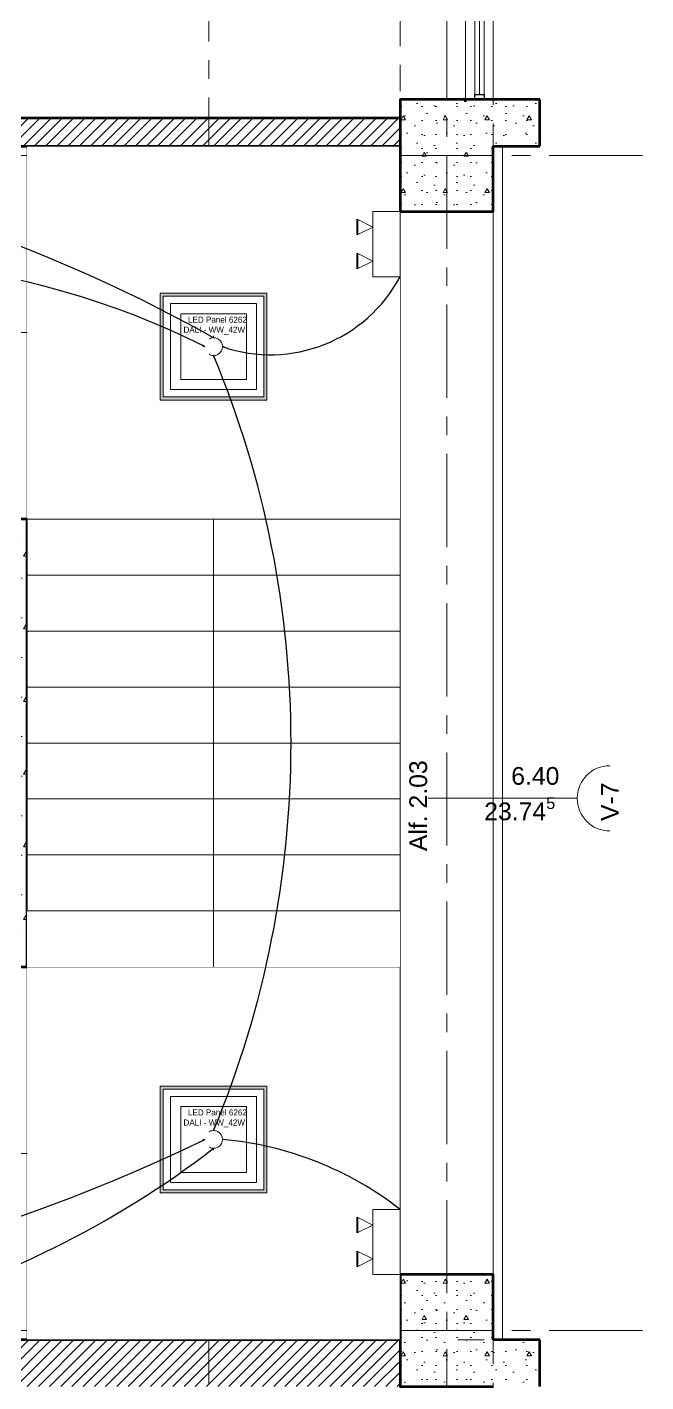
# Model space of a CAD drawing. Header units: inches. Extents: x -38 to 5698, y -33 to 92.
# Drawn here: x 326.57 to 329.89, y 20.13 to 27.39 of the extents above; entities that cross this region are included whole.
import ezdxf
from ezdxf.lldxf.tags import DXFTag

# ---------------------------------------------------------------- set-up
doc = ezdxf.new("R2010")
doc.units = ezdxf.units.IN
doc.header["$MEASUREMENT"] = 0
doc.set_wipeout_variables(frame=1)
for name, pattern in [('ACAD_ISO04W100', [30, 24, -3, 0, -3]), ('DASHED', [0.75, 0.5, -0.25]), ('Hidden Line', [0.195611, 0.141111, -0.0545]), ('Línea Oculta', [0.195611, 0.141111, -0.0545]), ('Punto & Raya', [0.65, 0.5, -0.075, 0, -0.075]), ('Raya Pequeña', [0.141111, 0.070556, -0.070556]), ('Wipeout_Contour', [1, 0, -1])]:
    doc.linetypes.add(name, pattern=pattern)
for name, color, linetype, lineweight in [('00_IE_Luminarias', 6, 'Continuous', 30), ('ALUMBRADO_PVC', 6, 'PVC1', 30), ('Luminaria', 9, 'Continuous', 9), ('Luminarias', 5, 'Continuous', 20), ('pulsador', 4, 'Continuous', 40)]:
    doc.layers.add(name, color=color, linetype=linetype, lineweight=lineweight)
for name, color, linetype in [('02 _ ARQ _ ALB _ Ejes Generales', 7, 'Continuous'), ('02 _ ARQ _ ZON _ Espacio.3D', 7, 'Continuous'), ('08 _ STR _ EXT _ 06 Columnas', 7, 'Continuous'), ('08 _ STR _ EXT _ 06 Elementos de Fachada', 7, 'Continuous'), ('08 _ STR _ EXT _ 09 Vigas', 7, 'Continuous'), ('08 _ STR _ EXT _ 11 Escaleras', 7, 'Continuous'), ('08 _ STR _ EXT _ 12 Ascensor', 7, 'Continuous'), ('Estructura - 04 MURO', 7, 'Continuous'), ('Interior - CIELO RASSO', 7, 'Continuous'), ('Marcador - Secciones', 251, 'Continuous')]:
    doc.layers.add(name, color=color, linetype=linetype)
doc.styles.add('Estilo_Generado_3', font='arial.ttf')
doc.styles.add('Estilo_Generado_4', font='swisse.ttf')
doc.styles.add('{18b73a54-fa43-428c-adcb-c1c7bbdf2c84}', font='Simplex.shx')
tags = doc.linetypes.add('PVC1', pattern='A,1,-0.19772,["PVC",{18b73a54-fa43-428c-adcb-c1c7bbdf2c84},S=0.13,R=0,X=0,Y=-0.061851],-0.507647', length=1.705367).pattern_tags.tags
tags[6] = DXFTag(74, 10)
pattern_1 = [(0, (277.50004, 6e-09), (0, 0.3897114), [0.024375, -0.200625]), (0, (277.61254, 0.19486), (0, 0.3897114), [0.024375, -0.200625]), (60, (277.50004, 6e-09), (-0.3375, 0.1948557), [0.024375, -0.200625]), (60, (277.72504, 6e-09), (-0.3375, 0.1948557), [0.024375, -0.200625]), (120, (277.5244, 6e-09), (0.3375, 0.1948557), [0.024375, -0.200625]), (120, (277.7494, 6e-09), (0.3375, 0.1948557), [0.024375, -0.200625]), (0, (277.50004, 0.0375), (0, 0.075), [0, -0.075, 0, -0.1125]), (45, (277.53754, 0.0375), (-0.05303301, 0.05303301), [0, -0.05625, 0, -0.09375])]
pattern_2 = [(45, (277.50004, 6e-09), (-0.030052038, 0.030052038), [])]

# ---------------------------------------------------------------- blocks, each defined once
blk = doc.blocks.new('*U268')
at = {"layer": 'Luminarias', "linetype": 'DASHED', "lineweight": 0, "ltscale": 0.05}
blk.add_lwpolyline([(0, -0.005), (0, 0.005)], dxfattribs=at)
blk = doc.blocks.new('*U269')
at = {"color": 0, "linetype": 'ByBlock', "lineweight": -2, "transparency": 16777216}
for p, rotation in [((-0.055, 0), 90), ((0.055, 0), 270), ((0, -0.055), 180)]:
    blk.add_blockref('*U268', p, dxfattribs=dict(at, rotation=rotation))
blk.add_blockref('*U268', (0, 0.055), dxfattribs=at)
blk = doc.blocks.new('PANEL CUADRAD 60X60 AD')
at = {"layer": 'Luminarias'}
h = blk.add_hatch(dxfattribs=at)
h.set_pattern_fill('DOTS', color=6, scale=0.0015)
h.set_pattern_definition([(0, (-2127.458864, -786.8599919), (0.001190625, 0.00238125), [0, -0.00238125])])
h.paths.add_polyline_path([(-0.3, 0.3), (-0.3, -0.3), (0.3, -0.3), (0.3, 0.3)])
h.paths.add_polyline_path([(0.283, 0.283), (0.283, -0.283), (-0.283, -0.283), (-0.283, 0.283)], flags=16)
h.paths.add_polyline_path([(0.2415, 0.2415), (0.2415, -0.2415), (-0.2415, -0.2415), (-0.2415, 0.2415)], flags=0)
h.paths.add_polyline_path([(0.1851, 0.1851), (0.1851, -0.1851), (-0.1851, -0.1851), (-0.1851, 0.1851)], flags=0)
h.paths.add_polyline_path([(0.05, 0, -1), (-0.05, 0, -1)], flags=0)
h.paths.add_polyline_path([(-0.1815, 0.0591), (0.2115, 0.0591), (0.2115, 0.1859), (-0.1815, 0.1859)], flags=8)
at = {"layer": 'Luminarias', "color": 6, "lineweight": 0}
for points in [[(-0.3, 0.3), (0.3, 0.3), (0.3, -0.3), (-0.3, -0.3)], [(-0.283, -0.283), (0.283, -0.283), (0.283, 0.283), (-0.283, 0.283)], [(-0.2415, -0.2415), (0.2415, -0.2415), (0.2415, 0.2415), (-0.2415, 0.2415)], [(-0.1851, -0.1851), (0.1851, -0.1851), (0.1851, 0.1851), (-0.1851, 0.1851)]]:
    blk.add_lwpolyline(points, close=True, dxfattribs=at)
at = {"layer": 'Luminarias', "color": 6}
blk.add_lwpolyline([(-0.3, 0.3), (0.3, 0.3), (0.3, -0.3), (-0.3, -0.3)], close=True, dxfattribs=at)
at = {"layer": 'Luminarias', "color": 6, "linetype": 'DASHED', "lineweight": 0, "ltscale": 0.01}
blk.add_circle((0, 0), 0.05, dxfattribs=at)
at = {"color": 6}
blk.add_blockref('*U269', (0, 0), dxfattribs=at)
at = {"layer": 'Luminarias', "color": 6, "insert": (-0.1693, 0.1686), "char_height": 0.034, "width": 0.456812, "attachment_point": 1}
blk.add_mtext('  LED Panel 6262 DALI - WW_42W {\\Ftxt|c0;\\C4;\\P} ', dxfattribs=at)
blk = doc.blocks.new('luz de emergencia')
at = {"color": 5, "lineweight": 40}
for p, q in [((164.1493, 48.9365, -0.0001), (164.2333, 48.9365, -0.0001)), ((164.3313, 48.9365, -0.0001), (164.4153, 48.9365, -0.0001))]:
    blk.add_line(p, q, dxfattribs=at)
at = {"layer": '00_IE_Luminarias', "color": 5, "linetype": 'Continuous', "lineweight": 13}
for p, q in [((164.1913, 49.0205, -0.0001), (164.1493, 48.9365, -0.0001)), ((164.2333, 48.9365, -0.0001), (164.1913, 49.0205, -0.0001)), ((164.3733, 49.0205, -0.0001), (164.3313, 48.9365, -0.0001)), ((164.4153, 48.9365, -0.0001), (164.3733, 49.0205, -0.0001))]:
    blk.add_line(p, q, dxfattribs=at)
at = {"layer": '00_IE_Luminarias', "color": 5, "linetype": 'Continuous', "lineweight": 13, "elevation": -0.0001}
blk.add_lwpolyline([(164.4573, 49.0205), (164.1073, 49.0205), (164.1073, 49.1666), (164.4573, 49.1665)], close=True, dxfattribs=at)

msp = doc.modelspace()

# ---------------------------------------------------------------- hatches: boundary and pattern name
at = {"layer": '08 _ STR _ EXT _ 06 Elementos de Fachada', "linetype": 'Continuous', "lineweight": 9}
h = msp.add_hatch(dxfattribs=at)
h.set_pattern_fill('HORMIGÓN_EN_MASA_0002', color=250, style=0, pattern_type=2)
h.set_pattern_definition(pattern_1)
h.paths.add_polyline_path([(329.07, 26.75), (329.32, 26.75), (329.32, 27), (329.07, 27)])
h = msp.add_hatch(dxfattribs=at)
h.set_pattern_fill('HORMIGÓN_EN_MASA_0002', color=250, style=0, pattern_type=2)
h.set_pattern_definition(pattern_1)
h.paths.add_polyline_path([(329.07, 20.1), (329.32, 20.1), (329.32, 20.35), (329.07, 20.35)])
at = {"layer": '08 _ STR _ EXT _ 12 Ascensor', "linetype": 'Continuous', "lineweight": 9}
h = msp.add_hatch(dxfattribs=at)
h.set_pattern_fill('HORMIGÓN_EN_MASA_0002', style=0, pattern_type=2)
h.set_pattern_definition(pattern_1)
h.paths.add_polyline_path([(326.32, 24.5), (326.57, 24.75), (326.32, 24.75)])
h = msp.add_hatch(dxfattribs=at)
h.set_pattern_fill('HORMIGÓN_EN_MASA_0002', style=0, pattern_type=2)
h.set_pattern_definition(pattern_1)
h.paths.add_polyline_path([(326.32, 24.5), (326.57, 24.5), (326.57, 24.75)])
h = msp.add_hatch(dxfattribs=at)
h.set_pattern_fill('HORMIGÓN_EN_MASA_0002', style=0, pattern_type=2)
h.set_pattern_definition(pattern_1)
h.paths.add_polyline_path([(326.32, 24.5), (326.32, 22.6), (326.57, 22.6), (326.57, 24.5)])
h = msp.add_hatch(dxfattribs=at)
h.set_pattern_fill('HORMIGÓN_EN_MASA_0002', style=0, pattern_type=2)
h.set_pattern_definition(pattern_1)
h.paths.add_polyline_path([(326.32, 22.6), (326.57, 22.35), (326.57, 22.6)])
h = msp.add_hatch(dxfattribs=at)
h.set_pattern_fill('HORMIGÓN_EN_MASA_0002', style=0, pattern_type=2)
h.set_pattern_definition(pattern_1)
h.paths.add_polyline_path([(326.32, 22.35), (326.57, 22.35), (326.32, 22.6)])

# ---------------------------------------------------------------- linework, layer by layer
at = {"layer": '02 _ ARQ _ ALB _ Ejes Generales', "color": 251, "linetype": 'Punto & Raya', "lineweight": 13}
for p, q in [((328.82, 45.9), (328.82, 2.05)), ((333.07, 26.7), (320.2385, 26.7)), ((333.07, 20.4), (320.2385, 20.4))]:
    msp.add_line(p, q, dxfattribs=at)
at = {"layer": '02 _ ARQ _ ZON _ Espacio.3D', "color": 254, "linetype": 'Continuous', "lineweight": 0, "flags": 128}
msp.add_lwpolyline([(324.17, 26.9), (328.57, 26.9), (328.57, 27), (328.92, 27), (328.92, 29.7), (324.32, 29.7), (324.32, 27.8), (324.17, 27.8)], close=True, dxfattribs=at)
at = {"layer": '08 _ STR _ EXT _ 06 Elementos de Fachada', "color": 7, "linetype": 'Continuous', "lineweight": 80, "flags": 128}
for points in [[(329.32, 27), (329.07, 27)], [(329.32, 26.75), (329.32, 27)], [(329.07, 26.75), (329.32, 26.75)], [(329.32, 20.35), (329.07, 20.35)], [(329.32, 20.1), (329.32, 20.35)]]:
    msp.add_lwpolyline(points, dxfattribs=at)
at = {"layer": '08 _ STR _ EXT _ 09 Vigas', "color": 251, "linetype": 'Hidden Line', "lineweight": 13}
msp.add_line((329.07, 7.2), (329.07, 39.9), dxfattribs=at)
at = {"layer": '08 _ STR _ EXT _ 11 Escaleras', "color": 161, "linetype": 'Continuous', "lineweight": 13}
for p, q in [((328.57, 20.35), (328.57, 26.75)), ((326.57, 25.1898), (326.57, 22.35))]:
    msp.add_line(p, q, dxfattribs=at)
at = {"layer": '08 _ STR _ EXT _ 11 Escaleras', "color": 167, "linetype": 'Continuous', "lineweight": 18}
for p, q in [((328.57, 20.35), (328.57, 26.75)), ((326.57, 24.75), (326.57, 22.35)), ((327.57, 22.35), (327.57, 24.75))]:
    msp.add_line(p, q, dxfattribs=at)
at = {"layer": '08 _ STR _ EXT _ 11 Escaleras', "color": 161, "linetype": 'ACAD_ISO04W100', "lineweight": 13}
for p, q in [((328.57, 20.35), (328.57, 26.75)), ((326.57, 24.75), (326.57, 22.35)), ((327.57, 22.35), (327.57, 24.75))]:
    msp.add_line(p, q, dxfattribs=at)
at = {"layer": '08 _ STR _ EXT _ 11 Escaleras', "color": 161, "linetype": 'Raya Pequeña', "lineweight": 13}
msp.add_line((326.57, 22.4898), (328.57, 22.4898), dxfattribs=at)
at = {"layer": '08 _ STR _ EXT _ 11 Escaleras', "color": 167, "linetype": 'Continuous', "lineweight": 18}
msp.add_arc((326.57, 22.35), 1, 270, 0, dxfattribs=at)
at = {"layer": '08 _ STR _ EXT _ 11 Escaleras', "color": 161, "linetype": 'ACAD_ISO04W100', "lineweight": 13}
msp.add_arc((326.57, 22.35), 1, 270, 0, dxfattribs=at)
at = {"layer": '08 _ STR _ EXT _ 12 Ascensor', "color": 7, "linetype": 'Continuous', "lineweight": 80, "flags": 128}
for points in [[(326.57, 22.35), (326.57, 24.75)], [(324.17, 22.35), (326.57, 22.35)]]:
    msp.add_lwpolyline(points, dxfattribs=at)
at = {"layer": 'Estructura - 04 MURO', "color": 165, "linetype": 'Continuous', "lineweight": 15}
for p, q in [((328.92, 27), (328.92, 29.7)), ((329.07, 27), (329.07, 29.7)), ((328.97, 27.026), (328.97, 28.33)), ((328.995, 27.026), (328.995, 28.33)), ((329.02, 28.33), (329.02, 27.026)), ((329.07, 20.35), (329.07, 26.75)), ((329.12, 20.35), (329.12, 26.75)), ((329.52, 23.2535), (328.72, 23.2535)), ((329.07, 20.35), (329.12, 20.35))]:
    msp.add_line(p, q, dxfattribs=at)
at = {"layer": 'Estructura - 04 MURO', "color": 165, "linetype": 'Continuous', "lineweight": 25}
for p, q in [((328.97, 27), (328.97, 27.026)), ((328.97, 27.026), (329.02, 27.026)), ((329.02, 27.026), (329.02, 27))]:
    msp.add_line(p, q, dxfattribs=at)
at = {"layer": 'Estructura - 04 MURO', "color": 7, "linetype": 'Continuous', "lineweight": 80}
msp.add_line((329.07, 27), (328.92, 27), dxfattribs=at)
at = {"layer": 'Estructura - 04 MURO', "color": 251, "linetype": 'Línea Oculta', "lineweight": 13}
for p, q in [((329.02, 26.4), (328.87, 26.4)), ((329.02, 20.35), (328.87, 20.35))]:
    msp.add_line(p, q, dxfattribs=at)
at = {"layer": 'Estructura - 04 MURO', "color": 7, "linetype": 'Continuous', "lineweight": 80, "flags": 128}
msp.add_lwpolyline([(328.92, 26.9879), (328.92, 27)], dxfattribs=at)
at = {"layer": 'Estructura - 04 MURO', "color": 251, "linetype": 'Continuous', "lineweight": 13, "flags": 128}
msp.add_lwpolyline([(329.695, 23.4285, 1), (329.695, 23.0785)], format="xyb", dxfattribs=at)
at = {"layer": 'Interior - CIELO RASSO', "color": 251, "linetype": 'Línea Oculta', "lineweight": 13, "flags": 128}
for points in [[(324.17, 26.75), (327.81, 26.75)], [(327.81, 26.8), (324.32, 26.8)], [(327.81, 26.75), (327.81, 26.8)]]:
    msp.add_lwpolyline(points, dxfattribs=at)

# ---------------------------------------------------------------- texts
at = {"layer": '08 _ STR _ EXT _ 11 Escaleras', "color": 161, "lineweight": 13, "char_height": 0.05, "attachment_point": 4, "style": 'Estilo_Generado_3'}
for s, insert in [('\\A1;{\\pql;\\fArial|b0|i0|c0|p34;18}', (328.3942, 24.8274)), ('\\A1;{\\pql;\\fArial|b0|i0|c0|p34;17}', (328.3942, 24.5279)), ('\\A1;{\\pql;\\fArial|b0|i0|c0|p34;16}', (328.3942, 24.2274)), ('\\A1;{\\pql;\\fArial|b0|i0|c0|p34;15}', (328.3942, 23.9274)), ('\\A1;{\\pql;\\fArial|b0|i0|c0|p34;14}', (328.3942, 23.6279)), ('\\A1;{\\pql;\\fArial|b0|i0|c0|p34;13}', (328.3942, 23.3274)), ('\\A1;{\\pql;\\fArial|b0|i0|c0|p34;12}', (328.3942, 23.0279)), ('\\A1;{\\pql;\\fArial|b0|i0|c0|p34;11}', (328.3992, 22.7279)), ('\\A1;{\\pql;\\fArial|b0|i0|c0|p34;10}', (328.3942, 22.4274))]:
    msp.add_mtext(s, dxfattribs=dict(at, insert=insert))
at = {"layer": '08 _ STR _ EXT _ 11 Escaleras', "color": 161, "lineweight": 13, "insert": (326.6475, 20.4879), "char_height": 0.05, "attachment_point": 4, "rotation": 270, "style": 'Estilo_Generado_3'}
msp.add_mtext('\\A1;{\\pql;\\fArial|b0|i0|c0|p34;9}', dxfattribs=at)
at = {"layer": 'Estructura - 04 MURO', "color": 251, "lineweight": 25, "char_height": 0.095, "attachment_point": 7, "rotation": 90, "style": 'Estilo_Generado_4'}
for s, insert in [('\\A1;{\\pql;\\pt0;\\fSwis721 Ex BT|b0|i0|c0|p34;Alf. 2.03\\fSwis721 Ex BT|b0|i0|c0|p34;\\A1{\\H.66x;\\S^  ;}\\fSwis721 Ex BT|b0|i0|c0|p34;\\fSwis721 Ex BT|b0|i0|c0|p34;}', (328.7425, 22.9703)), ('\\A1;{\\pql;\\pt0;\\fSwis721 Ex BT|b0|i0|c0|p34;V-7\\fSwis721 Ex BT|b0|i0|c0|p34;\\fSwis721 Ex BT|b0|i0|c0|p34;\\fSwis721 Ex BT|b0|i0|c0|p34;}', (329.7425, 23.1319))]:
    msp.add_mtext(s, dxfattribs=dict(at, insert=insert))
at = {"layer": 'Estructura - 04 MURO', "color": 251, "lineweight": 25, "char_height": 0.095, "attachment_point": 7, "style": 'Estilo_Generado_4'}
for s, insert in [('\\A1;{\\pql;\\pt0;\\fSwis721 Ex BT|b0|i0|c0|p34;6.40\\fSwis721 Ex BT|b0|i0|c0|p34;\\A1{\\H.66x;\\S^  ;}\\fSwis721 Ex BT|b0|i0|c0|p34;\\fSwis721 Ex BT|b0|i0|c0|p34;}', (329.166, 23.2985)), ('\\A1;{\\pql;\\pt0;\\fSwis721 Ex BT|b0|i0|c0|p34;23.74\\fSwis721 Ex BT|b0|i0|c0|p34;\\A1{\\H.66x;\\S5^  ;}\\fSwis721 Ex BT|b0|i0|c0|p34;\\fSwis721 Ex BT|b0|i0|c0|p34;}', (329.0213, 23.1085))]:
    msp.add_mtext(s, dxfattribs=dict(at, insert=insert))

# ---------------------------------------------------------------- next in the draw order: wipeouts: each hides what was drawn before it
at = {"color": 254, "linetype": 'Wipeout_Contour', "lineweight": 0, "ltscale": 9844.773211}
msp.add_wipeout([(324.17, 26.75), (328.57, 26.75), (328.57, 26.9), (324.17, 26.9)], dxfattribs=at).dxf.layer = 'Estructura - 04 MURO'
at = {"color": 254, "linetype": 'Wipeout_Contour', "lineweight": 0, "ltscale": 9842.841626}
msp.add_wipeout([(323.3304, 20.1), (328.57, 20.1), (328.57, 20.35), (323.3304, 20.35)], dxfattribs=at).dxf.layer = 'Estructura - 04 MURO'

# ---------------------------------------------------------------- next in the draw order: hatches: boundary and pattern name
at = {"layer": '08 _ STR _ EXT _ 06 Columnas', "linetype": 'Continuous', "lineweight": 9}
h = msp.add_hatch(dxfattribs=at)
h.set_pattern_fill('HORMIGÓN_EN_MASA_0002', style=0, pattern_type=2)
h.set_pattern_definition(pattern_1)
h.paths.add_polyline_path([(328.57, 26.4), (329.07, 26.4), (329.07, 26.75), (329.07, 27), (328.57, 27)])
h = msp.add_hatch(dxfattribs=at)
h.set_pattern_fill('HORMIGÓN_EN_MASA_0002', style=0, pattern_type=2)
h.set_pattern_definition(pattern_1)
h.paths.add_polyline_path([(328.57, 20.7), (328.57, 20.1), (329.07, 20.1), (329.07, 20.35), (329.07, 20.35), (329.07, 20.7)])
at = {"layer": 'Estructura - 04 MURO', "linetype": 'Continuous', "lineweight": 5}
h = msp.add_hatch(dxfattribs=at)
h.set_pattern_fill('LADRILLO_COMÚN_0002', color=252, style=0, pattern_type=2)
h.set_pattern_definition(pattern_2)
h.paths.add_polyline_path([(324.17, 26.75), (328.57, 26.75), (328.57, 26.9), (324.17, 26.9)])
h = msp.add_hatch(dxfattribs=at)
h.set_pattern_fill('LADRILLO_COMÚN_0002', color=252, style=0, pattern_type=2)
h.set_pattern_definition(pattern_2)
h.paths.add_polyline_path([(323.3304, 20.1), (328.57, 20.1), (328.57, 20.35), (323.3304, 20.35)])

# ---------------------------------------------------------------- next in the draw order: linework, layer by layer
at = {"layer": '08 _ STR _ EXT _ 06 Columnas', "color": 7, "linetype": 'Continuous', "lineweight": 80, "flags": 128}
msp.add_lwpolyline([(329.07, 20.35), (329.07, 20.7), (328.57, 20.7), (328.57, 20.1), (329.07, 20.1)], dxfattribs=at)
at = {"layer": '08 _ STR _ EXT _ 09 Vigas', "color": 251, "linetype": 'Hidden Line', "lineweight": 13}
msp.add_line((328.57, 17.4), (328.57, 29.7), dxfattribs=at)
at = {"layer": 'Estructura - 04 MURO', "color": 7, "linetype": 'Continuous', "lineweight": 80, "flags": 128}
for points in [[(328.57, 26.9), (324.17, 26.9)], [(324.17, 26.75), (328.57, 26.75)], [(328.57, 20.35), (323.1804, 20.35)]]:
    msp.add_lwpolyline(points, dxfattribs=at)
at = {"layer": 'Marcador - Secciones', "color": 251, "linetype": 'Punto & Raya', "lineweight": 13}
msp.add_line((327.5454, 46.2111), (327.5454, 0.9472), dxfattribs=at)

# ---------------------------------------------------------------- next in the draw order: wipeouts: each hides what was drawn before it
at = {"color": 254, "linetype": 'Wipeout_Contour', "lineweight": 0, "ltscale": 13066.383829}
msp.add_wipeout([(327.0098, 22.35), (327.0098, 20.35), (328.57, 20.35), (328.57, 22.35)], dxfattribs=at).dxf.layer = '08 _ STR _ EXT _ 11 Escaleras'

# ---------------------------------------------------------------- next in the draw order: linework, layer by layer
at = {"layer": '08 _ STR _ EXT _ 11 Escaleras', "color": 167, "linetype": 'Continuous', "lineweight": 18}
msp.add_line((328.57, 22.35), (325.4744, 22.35), dxfattribs=at)
at = {"layer": '08 _ STR _ EXT _ 11 Escaleras', "color": 161, "linetype": 'Continuous', "lineweight": 13}
msp.add_line((326.0744, 20.35), (328.57, 20.35), dxfattribs=at)

# ---------------------------------------------------------------- next in the draw order: wipeouts: each hides what was drawn before it
at = {"color": 254, "linetype": 'Wipeout_Contour', "lineweight": 0, "ltscale": 13065.565029}
msp.add_wipeout([(328.57, 24.75), (326.57, 24.75), (326.57, 22.35), (328.57, 22.35)], dxfattribs=at).dxf.layer = '08 _ STR _ EXT _ 11 Escaleras'

# ---------------------------------------------------------------- next in the draw order: linework, layer by layer
at = {"layer": '08 _ STR _ EXT _ 11 Escaleras', "color": 161, "linetype": 'ACAD_ISO04W100', "lineweight": 13}
msp.add_line((326.57, 24.45), (328.57, 24.45), dxfattribs=at)
at = {"layer": '08 _ STR _ EXT _ 11 Escaleras', "color": 167, "linetype": 'Continuous', "lineweight": 18}
for p, q in [((328.57, 24.15), (326.57, 24.15)), ((326.57, 23.25), (328.57, 23.25)), ((326.57, 22.65), (328.57, 22.65))]:
    msp.add_line(p, q, dxfattribs=at)
at = {"layer": '08 _ STR _ EXT _ 11 Escaleras', "color": 161, "linetype": 'Continuous', "lineweight": 13}
msp.add_line((327.0098, 22.35), (325.4744, 22.35), dxfattribs=at)
at = {"layer": '08 _ STR _ EXT _ 11 Escaleras', "color": 161, "linetype": 'Raya Pequeña', "lineweight": 13}
msp.add_line((327.0098, 20.35), (327.0098, 22.35), dxfattribs=at)

# ---------------------------------------------------------------- next in the draw order: wipeouts: each hides what was drawn before it
at = {"color": 254, "linetype": 'Wipeout_Contour', "lineweight": 0, "ltscale": 13065.568506}
msp.add_wipeout([(328.57, 23.85), (326.57, 23.85), (326.57, 23.55), (328.57, 23.55)], dxfattribs=at).dxf.layer = '08 _ STR _ EXT _ 11 Escaleras'

# ---------------------------------------------------------------- next in the draw order: linework, layer by layer
at = {"layer": '08 _ STR _ EXT _ 11 Escaleras', "color": 167, "linetype": 'Continuous', "lineweight": 18}
for p, q in [((328.57, 20.35), (328.57, 26.75)), ((326.57, 23.85), (328.57, 23.85)), ((328.57, 23.55), (326.57, 23.55))]:
    msp.add_line(p, q, dxfattribs=at)

# ---------------------------------------------------------------- next in the draw order: wipeouts: each hides what was drawn before it
at = {"color": 254, "linetype": 'Wipeout_Contour', "lineweight": 0, "ltscale": 13062.383917}
msp.add_wipeout([(326.57, 20.35), (327.0098, 20.35), (327.0098, 22.35), (326.57, 22.35)], dxfattribs=at).dxf.layer = '08 _ STR _ EXT _ 11 Escaleras'

# ---------------------------------------------------------------- next in the draw order: linework, layer by layer
at = {"layer": '08 _ STR _ EXT _ 11 Escaleras', "color": 167, "linetype": 'Continuous', "lineweight": 18}
msp.add_line((326.0744, 20.35), (328.57, 20.35), dxfattribs=at)

# ---------------------------------------------------------------- next in the draw order: wipeouts: each hides what was drawn before it
at = {"color": 254, "linetype": 'Wipeout_Contour', "lineweight": 0, "ltscale": 13065.606364}
msp.add_wipeout([(328.57, 25.1898), (326.57, 25.1898), (326.57, 24.75), (328.57, 24.75)], dxfattribs=at).dxf.layer = '08 _ STR _ EXT _ 11 Escaleras'

# ---------------------------------------------------------------- next in the draw order: linework, layer by layer
at = {"layer": '08 _ STR _ EXT _ 11 Escaleras', "color": 161, "linetype": 'Continuous', "lineweight": 13}
for p, q in [((328.57, 20.35), (328.57, 26.75)), ((324.17, 24.75), (328.57, 24.75))]:
    msp.add_line(p, q, dxfattribs=at)
at = {"layer": '08 _ STR _ EXT _ 11 Escaleras', "color": 161, "linetype": 'Raya Pequeña', "lineweight": 13}
msp.add_line((328.57, 25.1898), (326.57, 25.1898), dxfattribs=at)

# ---------------------------------------------------------------- next in the draw order: wipeouts: each hides what was drawn before it
at = {"color": 254, "linetype": 'Wipeout_Contour', "lineweight": 0, "ltscale": 13065.637894}
msp.add_wipeout([(326.57, 25.1898), (328.57, 25.1898), (328.57, 26.75), (326.57, 26.75)], dxfattribs=at).dxf.layer = '08 _ STR _ EXT _ 11 Escaleras'
at = {"color": 254, "linetype": 'Wipeout_Contour', "lineweight": 0, "ltscale": 13065.58614}
msp.add_wipeout([(328.57, 24.45), (326.57, 24.45), (326.57, 24.15), (328.57, 24.15)], dxfattribs=at).dxf.layer = '08 _ STR _ EXT _ 11 Escaleras'

# ---------------------------------------------------------------- next in the draw order: linework, layer by layer
at = {"layer": '08 _ STR _ EXT _ 11 Escaleras', "color": 161, "linetype": 'Continuous', "lineweight": 13}
msp.add_line((328.57, 26.75), (324.17, 26.75), dxfattribs=at)
at = {"layer": '08 _ STR _ EXT _ 11 Escaleras', "color": 167, "linetype": 'Continuous', "lineweight": 18}
for p, q in [((328.57, 26.75), (324.17, 26.75)), ((326.57, 25.75), (324.17, 25.75))]:
    msp.add_line(p, q, dxfattribs=at)

# ---------------------------------------------------------------- next in the draw order: wipeouts: each hides what was drawn before it
at = {"color": 254, "linetype": 'Wipeout_Contour', "lineweight": 0, "ltscale": 13065.595122}
msp.add_wipeout([(328.57, 24.75), (326.57, 24.75), (326.57, 24.45), (328.57, 24.45)], dxfattribs=at).dxf.layer = '08 _ STR _ EXT _ 11 Escaleras'

# ---------------------------------------------------------------- next in the draw order: linework, layer by layer
at = {"layer": '08 _ STR _ EXT _ 11 Escaleras', "color": 161, "linetype": 'Continuous', "lineweight": 13}
msp.add_line((326.57, 25.1898), (326.57, 20.35), dxfattribs=at)
at = {"layer": '08 _ STR _ EXT _ 11 Escaleras', "color": 167, "linetype": 'Continuous', "lineweight": 18}
for p, q in [((324.17, 24.75), (328.57, 24.75)), ((328.57, 24.45), (326.57, 24.45))]:
    msp.add_line(p, q, dxfattribs=at)

# ---------------------------------------------------------------- next in the draw order: wipeouts: each hides what was drawn before it
at = {"color": 254, "linetype": 'Wipeout_Contour', "lineweight": 0, "ltscale": 13065.551312}
msp.add_wipeout([(328.57, 23.25), (326.57, 23.25), (326.57, 22.95), (328.57, 22.95)], dxfattribs=at).dxf.layer = '08 _ STR _ EXT _ 11 Escaleras'

# ---------------------------------------------------------------- next in the draw order: linework, layer by layer
at = {"layer": '08 _ STR _ EXT _ 11 Escaleras', "color": 167, "linetype": 'Continuous', "lineweight": 18}
msp.add_line((326.57, 20.35), (326.57, 26.75), dxfattribs=at)

# ---------------------------------------------------------------- next in the draw order: wipeouts: each hides what was drawn before it
at = {"color": 254, "linetype": 'Wipeout_Contour', "lineweight": 0, "ltscale": 13065.577268}
msp.add_wipeout([(328.57, 24.15), (326.57, 24.15), (326.57, 23.85), (328.57, 23.85)], dxfattribs=at).dxf.layer = '08 _ STR _ EXT _ 11 Escaleras'
at = {"color": 254, "linetype": 'Wipeout_Contour', "lineweight": 0, "ltscale": 13065.559854}
msp.add_wipeout([(328.57, 23.55), (326.57, 23.55), (326.57, 23.25), (328.57, 23.25)], dxfattribs=at).dxf.layer = '08 _ STR _ EXT _ 11 Escaleras'
at = {"color": 254, "linetype": 'Wipeout_Contour', "lineweight": 0, "ltscale": 13065.542881}
msp.add_wipeout([(328.57, 22.95), (326.57, 22.95), (326.57, 22.65), (328.57, 22.65)], dxfattribs=at).dxf.layer = '08 _ STR _ EXT _ 11 Escaleras'

# ---------------------------------------------------------------- next in the draw order: linework, layer by layer
at = {"layer": '08 _ STR _ EXT _ 11 Escaleras', "color": 161, "linetype": 'ACAD_ISO04W100', "lineweight": 13}
for p, q in [((326.57, 20.35), (326.57, 26.75)), ((328.57, 24.15), (326.57, 24.15)), ((328.57, 23.85), (326.57, 23.85)), ((328.57, 23.55), (326.57, 23.55)), ((326.57, 23.25), (328.57, 23.25)), ((326.57, 22.95), (328.57, 22.95))]:
    msp.add_line(p, q, dxfattribs=at)
at = {"layer": '08 _ STR _ EXT _ 11 Escaleras', "color": 167, "linetype": 'Continuous', "lineweight": 18}
msp.add_line((326.57, 22.95), (328.57, 22.95), dxfattribs=at)

# ---------------------------------------------------------------- next in the draw order: wipeouts: each hides what was drawn before it
at = {"color": 254, "linetype": 'Wipeout_Contour', "lineweight": 0, "ltscale": 13065.504279}
msp.add_wipeout([(328.57, 22.35), (326.57, 22.35), (326.57, 20.35), (328.57, 20.35)], dxfattribs=at).dxf.layer = '08 _ STR _ EXT _ 11 Escaleras'

# ---------------------------------------------------------------- next in the draw order: linework, layer by layer
at = {"layer": '08 _ STR _ EXT _ 11 Escaleras', "color": 161, "linetype": 'ACAD_ISO04W100', "lineweight": 13}
for p, q in [((328.57, 20.35), (328.57, 26.75)), ((328.57, 22.35), (325.4744, 22.35)), ((325.7744, 21.35), (326.57, 21.35)), ((326.0744, 20.35), (328.57, 20.35))]:
    msp.add_line(p, q, dxfattribs=at)
at = {"layer": '08 _ STR _ EXT _ 11 Escaleras', "color": 167, "linetype": 'Continuous', "lineweight": 18}
for p, q in [((327.57, 22.35), (327.57, 24.75)), ((325.7744, 21.35), (326.57, 21.35))]:
    msp.add_line(p, q, dxfattribs=at)
at = {"layer": 'ALUMBRADO_PVC', "linetype": 'PVC1', "ltscale": 0.4}
for centre, radius, start, end in [((323.2682, 30.2296), 9.7785, 270.98473, 295.78872), ((324.437, 25.448), 5.1368, 263.07016, 307.58456), ((327.4543, 19.613), 1.8193, 52.17203, 84.84474)]:
    msp.add_arc(centre, radius, start, end, dxfattribs=at)

# ---------------------------------------------------------------- next in the draw order: block references
at = {"layer": 'Luminaria', "xscale": 0.9538673662839494, "yscale": 0.9538673662839494, "zscale": 0.9538673662839494}
msp.add_blockref('PANEL CUADRAD 60X60 AD', (327.5701, 21.425), dxfattribs=at)
at = {"layer": 'pulsador', "color": 4, "lineweight": 40, "rotation": 270}
msp.add_blockref('luz de emergencia', (279.4035, 185.1573, 0.0001), dxfattribs=at)

# ---------------------------------------------------------------- next in the draw order: wipeouts: each hides what was drawn before it
at = {"color": 254, "linetype": 'Wipeout_Contour', "lineweight": 0, "ltscale": 13065.631169}
msp.add_wipeout([(326.57, 24.75), (328.57, 24.75), (328.57, 26.75), (326.57, 26.75)], dxfattribs=at).dxf.layer = '08 _ STR _ EXT _ 11 Escaleras'
at = {"color": 254, "linetype": 'Wipeout_Contour', "lineweight": 0, "ltscale": 13065.53456}
msp.add_wipeout([(326.57, 22.35), (328.57, 22.35), (328.57, 22.65), (326.57, 22.65)], dxfattribs=at).dxf.layer = '08 _ STR _ EXT _ 11 Escaleras'

# ---------------------------------------------------------------- next in the draw order: linework, layer by layer
at = {"layer": '08 _ STR _ EXT _ 06 Columnas', "color": 7, "linetype": 'Continuous', "lineweight": 80, "flags": 128}
msp.add_lwpolyline([(329.07, 27), (328.57, 27), (328.57, 26.4), (329.07, 26.4), (329.07, 26.75)], dxfattribs=at)
at = {"layer": '08 _ STR _ EXT _ 11 Escaleras', "color": 161, "linetype": 'ACAD_ISO04W100', "lineweight": 13}
for p, q in [((328.57, 26.75), (324.17, 26.75)), ((326.57, 25.75), (324.17, 25.75)), ((324.17, 24.75), (328.57, 24.75)), ((327.57, 22.35), (327.57, 24.75)), ((328.57, 22.65), (326.57, 22.65))]:
    msp.add_line(p, q, dxfattribs=at)
at = {"layer": '08 _ STR _ EXT _ 12 Ascensor', "color": 7, "linetype": 'Continuous', "lineweight": 80}
msp.add_line((326.57, 24.75), (324.17, 24.75), dxfattribs=at)
at = {"layer": 'ALUMBRADO_PVC', "linetype": 'PVC1', "ltscale": 0.4}
for centre, radius, start, end in [((323.4861, 18.4242), 8.3634, 60.77048, 84.56754), ((325.5823, 21.8189), 4.3166, 63.29134, 106.38836), ((327.8751, 26.4182), 0.7865, 250.90433, 332.0826), ((322.5806, 23.55), 5.4046, 337.39619, 22.60411)]:
    msp.add_arc(centre, radius, start, end, dxfattribs=at)

# ---------------------------------------------------------------- next in the draw order: block references
at = {"layer": 'Luminaria', "xscale": 0.9538673662839494, "yscale": 0.9538673662839494, "zscale": 0.9538673662839494}
msp.add_blockref('PANEL CUADRAD 60X60 AD', (327.5701, 25.675), dxfattribs=at)
at = {"layer": 'pulsador', "color": 4, "lineweight": 40, "rotation": 270}
msp.add_blockref('luz de emergencia', (279.4035, 190.5073, 0.0001), dxfattribs=at)

doc.saveas('drawing.dxf')
